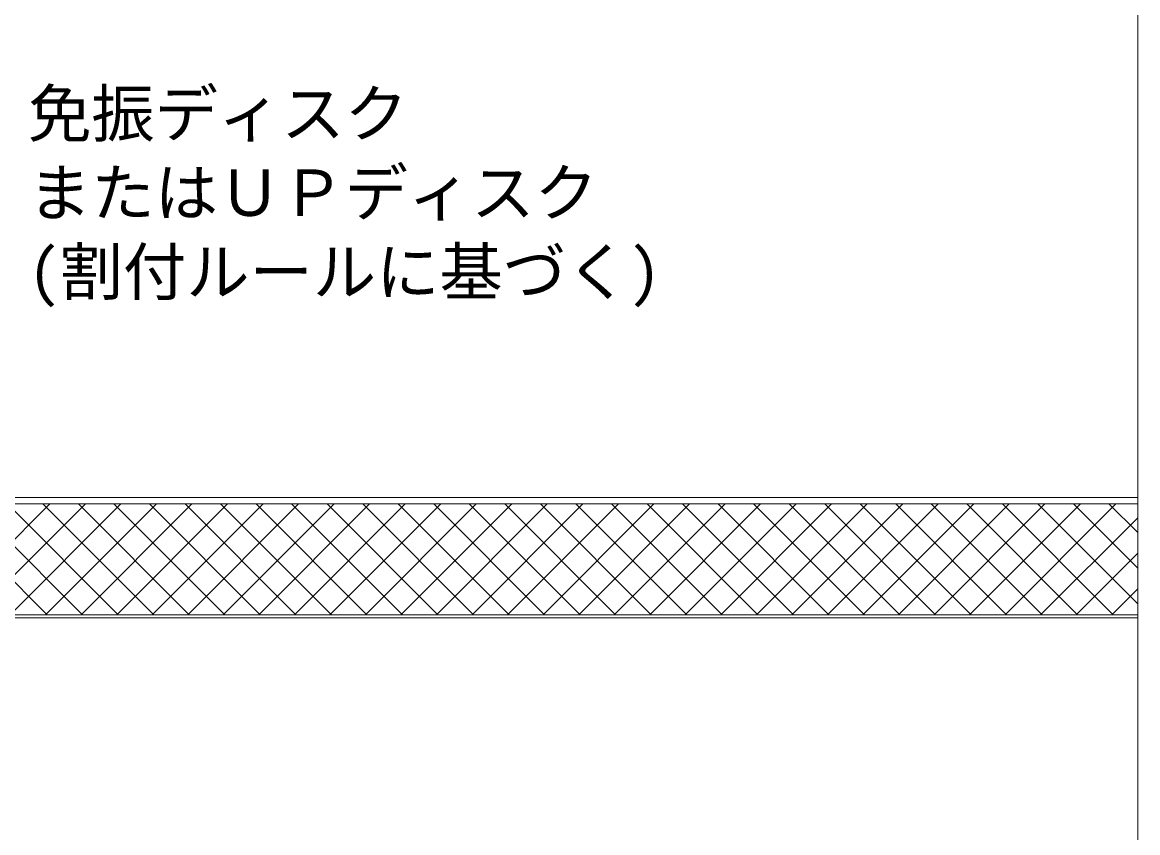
# Model space of a CAD drawing. Units: millimetres, scale not verified. Extents: x -1380 to 1380, y -955 to 955.
# Drawn here: x 547.6 to 900, y -173.9 to 82.1 of the extents above; entities that cross this region are included whole.
import ezdxf
from ezdxf.enums import TextEntityAlignment as Align

# ---------------------------------------------------------------- set-up
doc = ezdxf.new("R2010")
doc.units = ezdxf.units.MM
doc.header["$LTSCALE"] = 3
for name, color, linetype, lineweight in [('0-0_0', 7, 'Continuous', 9), ('0-1_BOUSUI', 1, 'Continuous', 18), ('0-2_MOJI', 7, 'Continuous', 18), ('0-3_HATCH', 9, 'Continuous', 18), ('0-7_dekki', 3, 'Continuous', 18), ('0-8_dannnetu', 6, 'Continuous', 18)]:
    doc.layers.add(name, color=color, linetype=linetype, lineweight=lineweight)
doc.styles.add('ＭＳ ゴシック', font='')
doc.styles.get('ＭＳ ゴシック').set_extended_font_data('MS Gothic')

msp = doc.modelspace()

# ---------------------------------------------------------------- linework, layer by layer
at = {"layer": '0-0_0', "lineweight": 18}
msp.add_lwpolyline([(-900.045, -659.998), (899.955, -659.998), (899.955, 540.002), (-900.045, 540.002)], close=True, dxfattribs=at)
at = {"layer": '0-1_BOUSUI'}
for points in [[(339.773, -67.998), (401.664, -67.998), (419.668, -63.204), (500.105, -63.198), (518.019, -67.998), (899.955, -67.998)], [(339.773, -69.998), (401.928, -69.998), (419.931, -65.204), (499.842, -65.198), (517.755, -69.998), (899.955, -69.998)]]:
    msp.add_lwpolyline(points, dxfattribs=at)
at = {"layer": '0-3_HATCH'}
for p, q in [((555.449, -104.998), (520.449, -69.998)), ((521.319, -104.998), (556.319, -69.998)), ((566.675, -104.998), (531.675, -69.998)), ((532.544, -104.998), (567.544, -69.998)), ((577.9, -104.998), (542.9, -69.998)), ((543.769, -104.998), (578.769, -69.998)), ((589.125, -104.998), (554.125, -69.998)), ((554.995, -104.998), (589.995, -69.998)), ((600.351, -104.998), (565.351, -69.998)), ((566.22, -104.998), (601.22, -69.998)), ((611.576, -104.998), (576.576, -69.998)), ((577.445, -104.998), (612.445, -69.998)), ((622.801, -104.998), (587.801, -69.998)), ((588.671, -104.998), (623.671, -69.998)), ((634.027, -104.998), (599.027, -69.998)), ((599.896, -104.998), (634.896, -69.998)), ((645.252, -104.998), (610.252, -69.998)), ((611.121, -104.998), (646.121, -69.998)), ((656.477, -104.998), (621.477, -69.998)), ((622.346, -104.998), (657.346, -69.998)), ((667.703, -104.998), (632.703, -69.998)), ((633.572, -104.998), (668.572, -69.998)), ((678.928, -104.998), (643.928, -69.998)), ((644.797, -104.998), (679.797, -69.998)), ((690.153, -104.998), (655.153, -69.998)), ((656.022, -104.998), (691.022, -69.998)), ((701.379, -104.998), (666.379, -69.998)), ((667.248, -104.998), (702.248, -69.998)), ((712.604, -104.998), (677.604, -69.998)), ((678.473, -104.998), (713.473, -69.998)), ((723.829, -104.998), (688.829, -69.998)), ((689.698, -104.998), (724.698, -69.998)), ((735.055, -104.998), (700.055, -69.998)), ((700.924, -104.998), (735.924, -69.998)), ((746.28, -104.998), (711.28, -69.998)), ((712.149, -104.998), (747.149, -69.998)), ((757.505, -104.998), (722.505, -69.998)), ((723.374, -104.998), (758.374, -69.998)), ((768.73, -104.998), (733.73, -69.998)), ((734.6, -104.998), (769.6, -69.998)), ((779.956, -104.998), (744.956, -69.998)), ((745.825, -104.998), (780.825, -69.998)), ((791.181, -104.998), (756.181, -69.998)), ((757.05, -104.998), (792.05, -69.998)), ((802.406, -104.998), (767.406, -69.998)), ((768.276, -104.998), (803.276, -69.998)), ((813.632, -104.998), (778.632, -69.998)), ((779.501, -104.998), (814.501, -69.998)), ((824.857, -104.998), (789.857, -69.998)), ((790.726, -104.998), (825.726, -69.998)), ((836.082, -104.998), (801.082, -69.998)), ((801.952, -104.998), (836.952, -69.998)), ((847.308, -104.998), (812.308, -69.998)), ((813.177, -104.998), (848.177, -69.998)), ((858.533, -104.998), (823.533, -69.998)), ((824.402, -104.998), (859.402, -69.998)), ((869.758, -104.998), (834.758, -69.998)), ((835.628, -104.998), (870.628, -69.998)), ((880.984, -104.998), (845.984, -69.998)), ((846.853, -104.998), (881.853, -69.998)), ((892.209, -104.998), (857.209, -69.998)), ((858.078, -104.998), (893.078, -69.998)), ((899.955, -101.518), (868.434, -69.998)), ((899.955, -90.293), (879.66, -69.998)), ((899.955, -79.067), (890.885, -69.998)), ((869.304, -104.998), (899.955, -74.347)), ((880.529, -104.998), (899.955, -85.572)), ((891.754, -104.998), (899.955, -96.798))]:
    msp.add_line(p, q, dxfattribs=at)
at = {"layer": '0-7_dekki'}
for p, q in [((899.955, -104.998), (339.773, -104.998)), ((899.955, -105.998), (339.773, -105.998))]:
    msp.add_line(p, q, dxfattribs=at)
at = {"layer": '0-8_dannnetu'}
msp.add_line((339.773, -69.998), (899.955, -69.998), dxfattribs=at)
msp.add_line((339.773, -69.998), (899.955, -69.998), dxfattribs=at)

# ---------------------------------------------------------------- texts
at = {"layer": '0-2_MOJI', "style": 'ＭＳ ゴシック'}
for s, p in [('免振ディスク', (549.445, 41.604)), ('またはＵＰディスク', (549.445, 16.604)), ('(割付ルールに基づく)', (549.445, -8.396))]:
    msp.add_text(s, height=14.66, dxfattribs=at).set_placement(p, align=Align.BOTTOM_LEFT)

doc.saveas('drawing.dxf')
